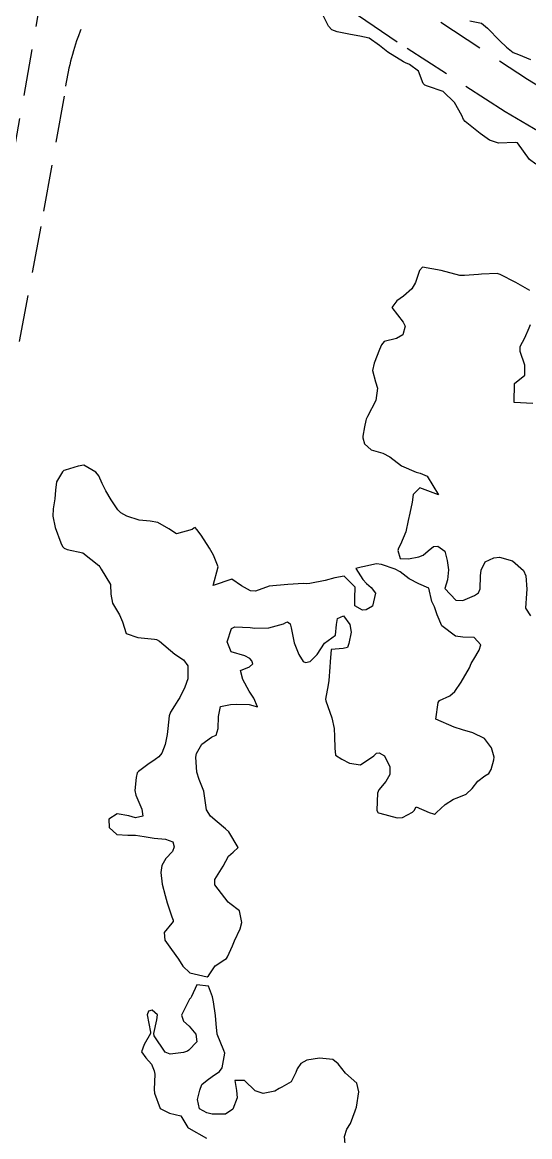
# Model space of a CAD drawing. Header units: metres. Extents: x 298520 to 308411, y 7433745 to 7450750.
# Drawn here: x 305132.9 to 305187.2, y 7437696.1 to 7437815.3 of the extents above; entities that cross this region are included whole.
import ezdxf

# ---------------------------------------------------------------- set-up
doc = ezdxf.new("R2010")
doc.units = ezdxf.units.M
doc.header["$LTSCALE"] = 10
doc.linetypes.add('DASHED', pattern=[0.75, 0.5, -0.25])
doc.layers.add('Curvas de Nivel 1m', color=11, linetype='Continuous')
doc.layers.add('Vias Secundárias', color=230, linetype='DASHED')

msp = doc.modelspace()

# ---------------------------------------------------------------- linework, layer by layer
at = {"layer": 'Curvas de Nivel 1m', "flags": 128}
for points, elevation in [([(305187.85, 7437800.13), (305187.17, 7437800.65), (305185.87, 7437802.42), (305185.68, 7437802.47), (305183.87, 7437802.4), (305182.89, 7437802.7), (305181.88, 7437803.42), (305180.27, 7437804.73), (305180.09, 7437804.92), (305179.91, 7437805.37), (305179.15, 7437806.75), (305177.94, 7437807.93), (305176.24, 7437808.49), (305175.95, 7437808.61), (305175.8, 7437808.78), (305175.28, 7437810.1), (305174.34, 7437810.8), (305174.08, 7437810.92), (305173.97, 7437810.97), (305173.68, 7437811.11), (305171.99, 7437812.14), (305171.12, 7437812.84), (305170, 7437813.64), (305169.01, 7437813.86), (305168.01, 7437814.02), (305166.59, 7437814.32), (305166.02, 7437814.54), (305165.65, 7437814.91), (305165.12, 7437816)], 704), ([(305180.79, 7437815.48), (305182.03, 7437815.22), (305182.66, 7437814.7), (305184, 7437813.33), (305184.72, 7437812.68), (305185.43, 7437812.11), (305185.99, 7437811.9), (305187.28, 7437811.35)], 704), ([(305187.2, 7437786.64), (305185.7, 7437787.5), (305184.04, 7437788.35), (305183.71, 7437788.46), (305182.04, 7437788.38), (305181.71, 7437788.35), (305180.22, 7437788.22), (305179.71, 7437788.24), (305177.71, 7437788.76), (305175.72, 7437789.12), (305175.4, 7437788.78), (305174.98, 7437787.5), (305174.56, 7437786.8), (305173.68, 7437786.02), (305172.95, 7437785.54), (305172.42, 7437784.82), (305173.64, 7437783.25), (305173.87, 7437782.81), (305173.62, 7437781.87), (305172.94, 7437781.49), (305171.62, 7437781.16), (305171.33, 7437780.83), (305171.1, 7437780.33), (305170.55, 7437778.85), (305170.37, 7437778.06), (305170.68, 7437776.84), (305170.88, 7437776.16), (305170.72, 7437774.84), (305169.81, 7437773.14), (305169.67, 7437772.86), (305169.65, 7437772.73), (305169.51, 7437772.05), (305169.32, 7437771.04), (305169.31, 7437770.86), (305169.49, 7437770.21), (305170.21, 7437769.58), (305171.48, 7437769.22), (305172.2, 7437768.82), (305173.46, 7437767.88), (305175.04, 7437767.19), (305175.45, 7437767.08), (305176.21, 7437766.77), (305177.42, 7437764.76), (305175.43, 7437765.5), (305174.72, 7437764.79), (305174.61, 7437763.99), (305174.36, 7437762.8), (305174.18, 7437762.01), (305173.93, 7437760.8), (305173.36, 7437759.45), (305173.13, 7437759.04), (305173.09, 7437758.81), (305173.34, 7437757.95), (305174.2, 7437757.93), (305175.34, 7437758.14), (305175.8, 7437758.32), (305176.33, 7437758.77), (305176.89, 7437759.23), (305177.36, 7437759.28), (305178.1, 7437758.75), (305178.35, 7437757.74), (305178.51, 7437756.75), (305178.4, 7437755.66), (305178.09, 7437754.75), (305179.29, 7437753.48), (305180.02, 7437753.46), (305181.3, 7437753.99), (305181.72, 7437754.29), (305181.88, 7437754.7), (305181.93, 7437756.09), (305182, 7437756.7), (305182.44, 7437757.6), (305183.34, 7437758.02), (305183.95, 7437758.08), (305185.34, 7437757.71), (305186.54, 7437756.65), (305186.78, 7437756.11), (305186.9, 7437754.65), (305186.84, 7437754.19), (305186.74, 7437752.65), (305187.27, 7437751.81)], 703), ([(305187.54, 7437774.55), (305185.54, 7437774.66), (305185.56, 7437776.66), (305186.66, 7437777.57), (305186.68, 7437778.65), (305186.17, 7437780.09), (305186.17, 7437780.65), (305186.69, 7437781.58), (305187.13, 7437782.65), (305187.28, 7437783)], 703), ([(305167.46, 7437694.87), (305167.36, 7437696.11), (305167.61, 7437696.87), (305168.01, 7437697.47), (305168.52, 7437698.86), (305168.55, 7437698.95), (305168.64, 7437699.22), (305168.89, 7437700.86), (305168.67, 7437701.82), (305167.48, 7437702.87), (305166.69, 7437703.88), (305166.13, 7437704.32), (305164.7, 7437704.47), (305163.34, 7437704.28), (305162.69, 7437703.9), (305162.3, 7437703.32), (305162.16, 7437702.94), (305161.67, 7437701.94), (305160.66, 7437701.36), (305160.37, 7437701.24), (305159.9, 7437700.96), (305158.65, 7437700.68), (305157.8, 7437700.99), (305156.67, 7437702.09), (305155.61, 7437702.08), (305155.81, 7437701.01), (305155.88, 7437700.24), (305155.39, 7437699.02), (305154.63, 7437698.47), (305153.2, 7437698.48), (305152.63, 7437698.63), (305151.82, 7437699.06), (305151.64, 7437700.06), (305151.88, 7437701.06), (305152.07, 7437701.65), (305152.67, 7437702.13), (305153.21, 7437702.51), (305153.97, 7437703.04), (305154.28, 7437703.44), (305154.54, 7437705.03), (305154.43, 7437705.31), (305153.72, 7437707.04), (305153.62, 7437708.17), (305153.56, 7437709.04), (305153.32, 7437710.5), (305153.22, 7437711.05), (305152.79, 7437712.17), (305151.55, 7437712.31), (305150.97, 7437711.07), (305150.9, 7437710.94), (305150.77, 7437710.8), (305149.91, 7437709.08), (305150.12, 7437708.45), (305150.74, 7437707.89), (305151.44, 7437707.06), (305151.56, 7437706.22), (305150.71, 7437705.32), (305150.54, 7437705.23), (305150.12, 7437705.08), (305148.7, 7437704.91), (305148.17, 7437705.11), (305146.98, 7437706.87), (305146.94, 7437707.12), (305147.28, 7437708.58), (305147.33, 7437709.11), (305146.76, 7437709.62), (305146.36, 7437709.52), (305146.25, 7437709.13), (305146.6, 7437707.25), (305146.6, 7437707.12), (305145.91, 7437705.94), (305145.61, 7437705.14), (305146.1, 7437704.53), (305146.69, 7437703.83), (305146.99, 7437703.12), (305147.04, 7437702.76), (305147, 7437701.12), (305147.02, 7437700.74), (305147.64, 7437699.11), (305148.63, 7437698.58), (305149.84, 7437698.3), (305150.57, 7437697.07), (305150.61, 7437697.03), (305150.68, 7437697), (305152.6, 7437695.93)], 703)]:
    msp.add_lwpolyline(points, dxfattribs=dict(at, elevation=elevation))
at = {"layer": 'Curvas de Nivel 1m', "elevation": 703, "flags": 128}
msp.add_lwpolyline([(305140.75, 7437767.2), (305139.45, 7437767.93), (305138.86, 7437767.82), (305137.45, 7437767.41), (305137.32, 7437767.37), (305137.15, 7437767.24), (305136.53, 7437766.15), (305136.41, 7437765.25), (305136.34, 7437764.32), (305136.17, 7437763.25), (305136.15, 7437762.49), (305136.39, 7437761.25), (305136.99, 7437759.61), (305137.18, 7437759.24), (305137.35, 7437759.06), (305137.66, 7437758.92), (305139.34, 7437758.55), (305141.06, 7437757.19), (305141.17, 7437757.04), (305141.32, 7437756.8), (305142.32, 7437755.18), (305142.34, 7437754.13), (305142.51, 7437753.18), (305143.26, 7437751.93), (305143.59, 7437751.16), (305144, 7437749.91), (305145.24, 7437749.49), (305147.02, 7437749.33), (305147.23, 7437749.28), (305147.57, 7437749.12), (305149.21, 7437747.7), (305150.12, 7437747.09), (305150.6, 7437746.48), (305150.59, 7437745.08), (305150.27, 7437744.18), (305149.73, 7437743.09), (305149.51, 7437742.74), (305149.15, 7437742.17), (305148.74, 7437741.5), (305148.59, 7437741.11), (305148.45, 7437739.77), (305148.37, 7437739.11), (305148.15, 7437738.06), (305147.81, 7437737.11), (305147.48, 7437736.71), (305147.08, 7437736.44), (305146.31, 7437735.89), (305145.29, 7437735.14), (305145.18, 7437735.02), (305145.06, 7437734.51), (305144.93, 7437733.14), (305145.03, 7437732.61), (305145.67, 7437731.13), (305145.78, 7437730.36), (305145, 7437730.18), (305144.26, 7437730.4), (305143.01, 7437730.61), (305142.12, 7437730.06), (305142.16, 7437729.18), (305142.99, 7437728.42), (305144.17, 7437728.34), (305144.99, 7437728.36), (305145.92, 7437728.19), (305146.98, 7437728.01), (305148.18, 7437727.9), (305148.97, 7437727.64), (305149.13, 7437727.1), (305148.96, 7437726.58), (305148.22, 7437725.84), (305147.82, 7437725.11), (305147.69, 7437724.35), (305147.84, 7437723.11), (305148.15, 7437721.87), (305148.36, 7437721.11), (305148.88, 7437719.61), (305149.02, 7437719.25), (305149.02, 7437719.1), (305148.87, 7437718.91), (305148.05, 7437717.92), (305148.13, 7437717.11), (305148.84, 7437716.1), (305149.58, 7437715.09), (305150.04, 7437714.31), (305150.81, 7437713.62), (305152.66, 7437713.2), (305152.81, 7437713.29), (305153.51, 7437714.35), (305154.54, 7437715.03), (305154.72, 7437715.14), (305154.83, 7437715.33), (305155.36, 7437716.51), (305155.59, 7437717.02), (305156.18, 7437718.33), (305156.36, 7437719.01), (305156.12, 7437720.24), (305155.07, 7437721.02), (305154.89, 7437721.16), (305153.49, 7437723.04), (305153.48, 7437723.59), (305154.36, 7437725.03), (305154.95, 7437726.08), (305155.43, 7437726.54), (305155.99, 7437727.01), (305154.99, 7437728.69), (305154.62, 7437729.03), (305153.72, 7437729.76), (305153.01, 7437730.37), (305152.6, 7437731.05), (305152.53, 7437731.55), (305152.3, 7437733.06), (305151.81, 7437734.31), (305151.55, 7437735.07), (305151.45, 7437736.7), (305151.52, 7437737.07), (305152.07, 7437738.09), (305153.11, 7437738.83), (305153.27, 7437738.89), (305153.61, 7437739.04), (305153.83, 7437739.75), (305153.87, 7437741.04), (305154.07, 7437742.11), (305155.15, 7437742.31), (305155.81, 7437742.36), (305157.15, 7437742.31), (305158.05, 7437742.09), (305157.67, 7437742.99), (305157.17, 7437743.75), (305156.47, 7437745.01), (305156.24, 7437745.96), (305157.2, 7437746.34), (305157.53, 7437746.67), (305157.43, 7437747), (305157.21, 7437747.26), (305156.69, 7437747.53), (305155.22, 7437747.97), (305154.79, 7437749.03), (305155.25, 7437750.46), (305155.61, 7437750.65), (305157.25, 7437750.55), (305157.75, 7437750.49), (305159.25, 7437750.53), (305160.82, 7437750.96), (305161.09, 7437751.11), (305161.26, 7437751.17), (305161.55, 7437750.95), (305161.66, 7437750.53), (305161.99, 7437748.94), (305162.49, 7437747.66), (305162.95, 7437746.93), (305163.2, 7437746.82), (305163.67, 7437746.92), (305164.44, 7437747.69), (305165.23, 7437748.9), (305166.4, 7437749.73), (305166.49, 7437750.89), (305166.61, 7437751.54), (305167.27, 7437751.81), (305167.95, 7437750.87), (305168.06, 7437750.06), (305167.82, 7437748.87), (305167.68, 7437748.42), (305167.22, 7437748.33), (305165.92, 7437748.2), (305165.83, 7437746.89), (305165.78, 7437746.31), (305165.67, 7437744.9), (305165.63, 7437744.44), (305165.33, 7437742.9), (305165.36, 7437742.7), (305166.01, 7437740.89), (305166.25, 7437739.76), (305166.31, 7437738.89), (305166.33, 7437737.65), (305166.39, 7437736.89), (305167.08, 7437736.46), (305167.9, 7437736.05), (305169.07, 7437735.86), (305170.52, 7437736.84), (305170.79, 7437737.13), (305171.09, 7437737.16), (305171.66, 7437736.82), (305172.23, 7437735.66), (305172.21, 7437734.82), (305171.78, 7437734.1), (305171.05, 7437733.19), (305170.89, 7437732.83), (305170.84, 7437731.01), (305170.9, 7437730.83), (305170.95, 7437730.76), (305171.01, 7437730.74), (305171.14, 7437730.7), (305173.01, 7437730.18), (305173.57, 7437730.25), (305174.63, 7437730.79), (305174.83, 7437730.98), (305175.02, 7437731.39), (305176.43, 7437730.77), (305176.88, 7437730.63), (305177.01, 7437730.6), (305177.12, 7437730.65), (305177.23, 7437730.76), (305178.14, 7437731.64), (305179.03, 7437732.19), (305179.42, 7437732.35), (305180.38, 7437732.72), (305181.05, 7437733.35), (305181.63, 7437734.13), (305182.39, 7437734.7), (305182.82, 7437734.94), (305183.07, 7437735.36), (305183.37, 7437736.4), (305183.38, 7437736.69), (305183.1, 7437737.7), (305182.36, 7437738.7), (305181.12, 7437739.31), (305180, 7437739.61), (305179.12, 7437739.91), (305177.13, 7437740.76), (305177.39, 7437742.53), (305177.54, 7437742.76), (305178.65, 7437743.27), (305179.17, 7437743.7), (305179.87, 7437744.73), (305180.74, 7437746.26), (305180.93, 7437746.71), (305181.03, 7437746.89), (305181.21, 7437747.16), (305181.79, 7437748.14), (305181.96, 7437748.7), (305181.24, 7437749.48), (305180.04, 7437749.53), (305179.24, 7437749.63), (305177.78, 7437750.75), (305177.27, 7437751.92), (305176.99, 7437752.76), (305176.72, 7437753.34), (305176.41, 7437754.77), (305175.31, 7437755.23), (305174.29, 7437755.77), (305173.32, 7437756.53), (305172.79, 7437756.82), (305171.33, 7437757.31), (305170.79, 7437757.38), (305169.33, 7437757.07), (305169.16, 7437757.03), (305168.58, 7437756.87), (305169.31, 7437755.69), (305169.72, 7437755.27), (305170.23, 7437754.85), (305170.68, 7437754.23), (305170.36, 7437752.84), (305169.68, 7437752.45), (305169.28, 7437752.41), (305168.48, 7437752.87), (305168.47, 7437753.69), (305168.52, 7437754.87), (305167.31, 7437756.05), (305166.33, 7437755.87), (305165.31, 7437755.61), (305163.64, 7437755.26), (305163.31, 7437755.24), (305162.97, 7437755.27), (305161.31, 7437755.16), (305159.3, 7437754.98), (305157.84, 7437754.45), (305157.3, 7437754.48), (305156.34, 7437755.01), (305155.31, 7437755.73), (305153.3, 7437755.05), (305153.83, 7437757.04), (305153.34, 7437758.31), (305152.91, 7437759.05), (305152, 7437760.43), (305151.55, 7437761.07), (305151.38, 7437761.26), (305151.24, 7437761.21), (305151.05, 7437761.07), (305149.37, 7437760.6), (305148.57, 7437761.11), (305147.38, 7437761.8), (305146.57, 7437761.94), (305145.39, 7437762.05), (305144.07, 7437762.48), (305143.4, 7437762.85), (305143.09, 7437763.17), (305142.38, 7437764.21), (305141.81, 7437765.19), (305141.43, 7437765.96), (305141.05, 7437766.8)], close=True, dxfattribs=at)
at = {"layer": 'Vias Secundárias'}
msp.add_lwpolyline([(305123.05, 7437749.95), (305131.75, 7437800.1), (305141.71, 7437856.77), (305150.19, 7437891.15), (305154.15, 7437907.36, 0.03029), (305154.53, 7437909.44, 0.03029)], format="xyb", dxfattribs=at)
for points, elevation in [([(305163.31, 7437909.25), (305163.04, 7437907.62), (305157.57, 7437885.3), (305149.54, 7437853.83, 0.042534), (305148.3, 7437846.42, 0.090891), (305149.26, 7437837.05, 0.160592), (305152.91, 7437831.73, 0.03397), (305165.18, 7437823.63), (305186.95, 7437809.23), (305198.51, 7437802.27), (305208.37, 7437797.39), (305222.56, 7437791.24), (305254.56, 7437777.73), (305289.13, 7437763.11), (305310.4, 7437754.99)], 711.35), ([(305309.47, 7437750.71), (305269.57, 7437766.59), (305239.08, 7437780.02), (305210.39, 7437792.17), (305194.65, 7437799.79), (305184.57, 7437805.74), (305173.01, 7437813.22), (305164.39, 7437819.09, 0.043959), (305155.64, 7437823.99, 0.149255), (305149.14, 7437824.81, 0.186425), (305142.85, 7437821.06, 0.083486), (305138.68, 7437813.35, 0.055184), (305137.35, 7437807.41), (305134.83, 7437793.46), (305130.43, 7437769.94), (305126.71, 7437749.95)], 711.62)]:
    msp.add_lwpolyline(points, format="xyb", dxfattribs=dict(at, elevation=elevation))

doc.saveas('drawing.dxf')
